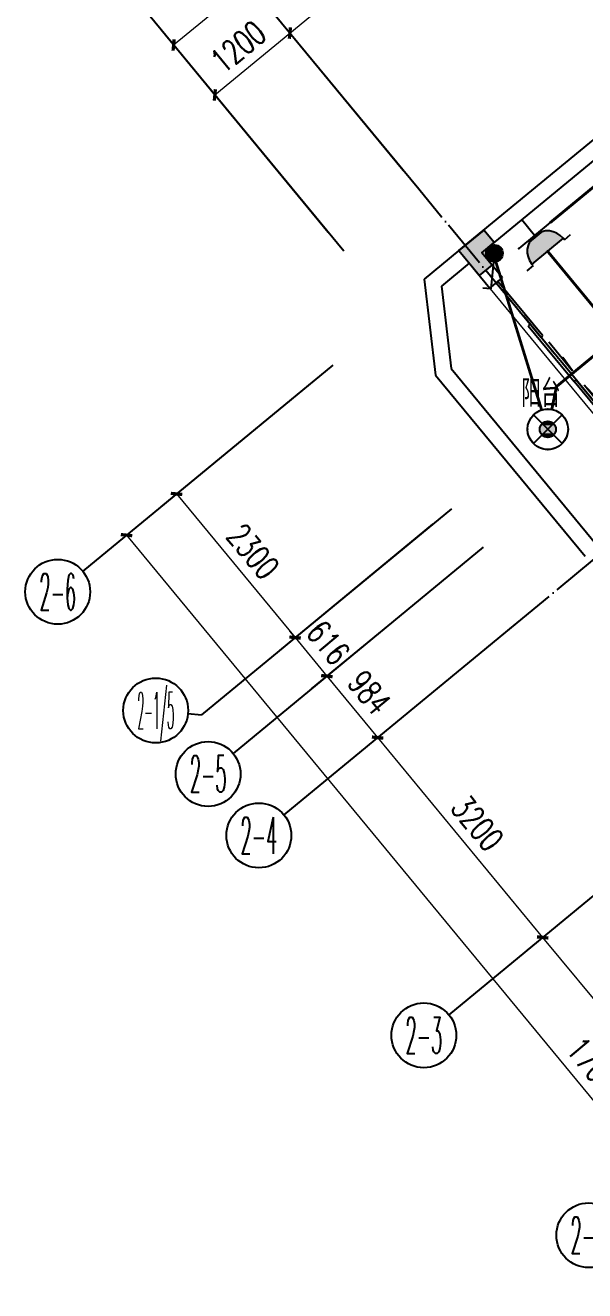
# Model space of a CAD drawing. Extents: x -7085 to 604621, y -1107727 to 606871.
# Drawn here: x 101883 to 108785, y 460304 to 475931 of the extents above; entities that cross this region are included whole.
import ezdxf
from ezdxf.enums import TextEntityAlignment as Align

# ---------------------------------------------------------------- set-up
doc = ezdxf.new("R2010")
doc.units = 0
doc.header["$LTSCALE"] = 1000
doc.header["$MEASUREMENT"] = 0
doc.linetypes.add('DOTE', pattern=[2.42, 2, -0.2, 0.02, -0.2])
for name, color, linetype in [('A-DOOR', 141, 'Continuous'), ('A-DOTE', 8, 'DOTE'), ('A-WALL-BRIC', 41, 'Continuous'), ('A-WALL-SURF', 253, 'Continuous'), ('AXIS', 3, 'Continuous'), ('AXIS_TEXT', 7, 'Continuous'), ('EQUIP-插座', 3, 'Continuous'), ('EQUIP-照明', 3, 'Continuous'), ('G_COL_墙柱_', 4, 'Continuous'), ('PUB_DIM', 3, 'Continuous'), ('PUB_TEXT', 7, 'Continuous'), ('TEL_TEXT', 7, 'Continuous'), ('WALL-PARAPET', 6, 'Continuous'), ('WIRE-插座', 5, 'Continuous'), ('WIRE-照明', 1, 'Continuous')]:
    doc.layers.add(name, color=color, linetype=linetype)
doc.layers.add('建筑底图', color=8, linetype='Continuous', lineweight=5)
doc.styles.add('_TCH_AXIS', font='COMPLEX', dxfattribs={"bigfont": 'GBCBIG'})
doc.styles.add('_TCH_DIM', font='SIMPLEX', dxfattribs={"bigfont": 'GBCBIG'})
doc.styles.add('_TCH_DIM_T3', font='SIMPLEX', dxfattribs={"width": 0.705882, "bigfont": 'GBCBIG'})
doc.styles.add('_TEL_DIM', font='SIMPLEX', dxfattribs={"width": 0.8, "height": 3.5, "bigfont": 'HZTXT'})
doc.styles.add('COMPLEX', font='COMPLEX')
doc.styles.get("Standard").update_dxf_attribs({"font": 'gbenor.shx', "bigfont": 'gbcbig.shx'})
doc.dimstyles.new('_TCH_ARCH&&100', dxfattribs={"dimtxt": 297.5, "dimasz": 100, "dimexe": 250, "dimexo": 300, "dimgap": 126.25, "dimtad": 1, "dimdec": 0, "dimzin": 0, "dimdsep": 46, "dimtxsty": '_TCH_DIM_T3', "dimblk": 'ARCHTICK', "dimcen": 0.09, "dimclrt": 7, "dimazin": 2, "dimtfac": 1, "dimtdec": 0, "dimtix": 1, "dimtmove": 2, "dimatfit": 3, "dimfxl": 0, "dimtolj": 1, "dimtzin": 0, "dimarcsym": 0})

# ---------------------------------------------------------------- blocks, each defined once
blk = doc.blocks.new('COL')
at = {"layer": 'A-WALL-SURF'}
blk.add_hatch(color=0, dxfattribs=at).paths.add_polyline_path([(-4769, -3804), (-5078, -4059), (-4823, -4367), (-4669, -4240), (-4796, -4086), (-4642, -3959)])
at = {"layer": 'G_COL_墙柱_', "color": 0}
blk.add_lwpolyline([(-4769, -3804), (-5078, -4059), (-4823, -4367), (-4669, -4240), (-4796, -4086), (-4642, -3959)], close=True, dxfattribs=at)
blk = doc.blocks.new('_AXISO')
blk.add_circle((0, 0), 0.5)
at = {"layer": 'AXIS_TEXT', "style": 'COMPLEX', "width": 1.041667}
blk.add_attdef('A', text='', height=0.56, dxfattribs=at).set_placement((-0.25, -0.28), (0.25, -0.28), align=Align.FIT)
blk = doc.blocks.new('$DorLib2D$00000138')
at = {"color": 0, "linetype": 'Continuous'}
for p, q in [((-0.2875, 0), (-0.2875, 0.1538)), ((-0.2875, 0.1538), (0, 0.1538)), ((0, 0.1538), (0, 0)), ((0.2875, 0.1538), (0, 0.1538)), ((0.2875, 0), (0.2875, 0.1538)), ((-0.5, -0.1399), (-0.5, 0)), ((-0.5, 0), (-0.2188, 0)), ((0, 0), (-0.2875, 0)), ((-0.2188, 0), (-0.2188, -0.1399)), ((0, 0), (0.2875, 0)), ((0.2188, 0), (0.2188, -0.1399)), ((0.5, 0), (0.2188, 0)), ((0.5, 0), (0.5, -0.1946)), ((0.5, -0.1399), (0.5, 0)), ((-0.2188, -0.1399), (-0.5, -0.1399)), ((0.2188, -0.1399), (0.5, -0.1399)), ((-0.1857, -0.186), (-0.037, -0.186)), ((-0.037, -0.186), (-0.1019, -0.2583)), ((-0.1019, -0.2583), (-0.1019, -0.186)), ((0.1857, -0.186), (0.037, -0.186)), ((0.037, -0.186), (0.1019, -0.2583)), ((0.1019, -0.2583), (0.1019, -0.186))]:
    blk.add_line(p, q, dxfattribs=at)
blk = doc.blocks.new('_ArchTick')
at = {"color": 0, "linetype": 'ByBlock', "const_width": 0.4}
blk.add_lwpolyline([(-0.5, -0.5), (0.5, 0.5)], dxfattribs=at)
blk = doc.blocks.new('*D1653')
at = {"layer": 'Defpoints', "color": 0}
for p in [(103971, 471735), (105435, 469961), (103506, 468370)]:
    blk.add_point(p, dxfattribs=at)
at = {"layer": 'PUB_DIM', "color": 0, "lineweight": -2}
for p, q in [((103740, 471544), (101850, 469985)), ((102043, 470144), (103506, 468370)), ((105203, 469770), (103313, 468211))]:
    blk.add_line(p, q, dxfattribs=at)
at = {"layer": 'PUB_DIM', "color": 0, "lineweight": -2, "xscale": 100, "yscale": 100, "zscale": 100}
for p, rotation in [((102043, 470144), 129.5164780570852), ((103506, 468370), 309.5164780570851)]:
    blk.add_blockref('_ArchTick', p, dxfattribs=dict(at, rotation=rotation))
at = {"layer": 'PUB_DIM', "color": 7, "insert": (102987, 469432), "char_height": 297.5, "attachment_point": 5, "rotation": 309.5165, "style": '_TCH_DIM_T3'}
blk.add_mtext('\\A1;2300', dxfattribs=at)
blk = doc.blocks.new('*D1654')
at = {"layer": 'Defpoints', "color": 0}
for p in [(105435, 469961), (105827, 469485), (103898, 467894)]:
    blk.add_point(p, dxfattribs=at)
at = {"layer": 'PUB_DIM', "color": 0, "lineweight": -2}
for p, q in [((105203, 469770), (103313, 468211)), ((105596, 469294), (103706, 467735)), ((103506, 468370), (103443, 468447)), ((103506, 468370), (103898, 467894)), ((103898, 467894), (103962, 467817))]:
    blk.add_line(p, q, dxfattribs=at)
at = {"layer": 'PUB_DIM', "color": 0, "lineweight": -2, "xscale": 100, "yscale": 100, "zscale": 100}
for p, rotation in [((103506, 468370), 309.5164780570881), ((103898, 467894), 129.5164780570882)]:
    blk.add_blockref('_ArchTick', p, dxfattribs=dict(at, rotation=rotation))
at = {"layer": 'PUB_DIM', "color": 7, "insert": (103915, 468307), "char_height": 297.5, "attachment_point": 5, "rotation": 309.5165, "style": '_TCH_DIM_T3'}
blk.add_mtext('\\A1;616', dxfattribs=at)
blk = doc.blocks.new('*D1655')
at = {"layer": 'Defpoints', "color": 0}
for p in [(105827, 469485), (106453, 468726), (104524, 467135)]:
    blk.add_point(p, dxfattribs=at)
at = {"layer": 'PUB_DIM', "color": 0, "lineweight": -2}
for p, q in [((105596, 469294), (103706, 467735)), ((106222, 468535), (104332, 466976)), ((103898, 467894), (104524, 467135))]:
    blk.add_line(p, q, dxfattribs=at)
at = {"layer": 'PUB_DIM', "color": 0, "lineweight": -2, "xscale": 100, "yscale": 100, "zscale": 100}
for p, rotation in [((103898, 467894), 129.5164780570845), ((104524, 467135), 309.5164780570845)]:
    blk.add_blockref('_ArchTick', p, dxfattribs=dict(at, rotation=rotation))
at = {"layer": 'PUB_DIM', "color": 7, "insert": (104424, 467690), "char_height": 297.5, "attachment_point": 5, "rotation": 309.5165, "style": '_TCH_DIM_T3'}
blk.add_mtext('\\A1;984', dxfattribs=at)
blk = doc.blocks.new('*D1656')
at = {"layer": 'Defpoints', "color": 0}
for p in [(106453, 468726), (108489, 466258), (106561, 464667)]:
    blk.add_point(p, dxfattribs=at)
at = {"layer": 'PUB_DIM', "color": 0, "lineweight": -2}
for p, q in [((106222, 468535), (104332, 466976)), ((104524, 467135), (106561, 464667)), ((108258, 466067), (106368, 464508))]:
    blk.add_line(p, q, dxfattribs=at)
at = {"layer": 'PUB_DIM', "color": 0, "lineweight": -2, "xscale": 100, "yscale": 100, "zscale": 100}
for p, rotation in [((104524, 467135), 129.5164780570856), ((106561, 464667), 309.5164780570856)]:
    blk.add_blockref('_ArchTick', p, dxfattribs=dict(at, rotation=rotation))
at = {"layer": 'PUB_DIM', "color": 7, "insert": (105755, 466076), "char_height": 297.5, "attachment_point": 5, "rotation": 309.5165, "style": '_TCH_DIM_T3'}
blk.add_mtext('\\A1;3200', dxfattribs=at)
blk = doc.blocks.new('*D1657')
at = {"layer": 'Defpoints', "color": 0}
for p in [(108489, 466258), (110525, 463789), (108597, 462198)]:
    blk.add_point(p, dxfattribs=at)
at = {"layer": 'PUB_DIM', "color": 0, "lineweight": -2}
for p, q in [((108258, 466067), (106368, 464508)), ((106561, 464667), (108597, 462198)), ((110294, 463598), (108404, 462039))]:
    blk.add_line(p, q, dxfattribs=at)
at = {"layer": 'PUB_DIM', "color": 0, "lineweight": -2, "xscale": 100, "yscale": 100, "zscale": 100}
for p, rotation in [((106561, 464667), 129.5164780570859), ((108597, 462198), 309.5164780570859)]:
    blk.add_blockref('_ArchTick', p, dxfattribs=dict(at, rotation=rotation))
at = {"layer": 'PUB_DIM', "color": 7, "insert": (107791, 463608), "char_height": 297.5, "attachment_point": 5, "rotation": 309.5165, "style": '_TCH_DIM_T3'}
blk.add_mtext('\\A1;3200', dxfattribs=at)
blk = doc.blocks.new('*D1661')
at = {"layer": 'Defpoints', "color": 0}
for p in [(103971, 471735), (115170, 458157), (112625, 456058)]:
    blk.add_point(p, dxfattribs=at)
at = {"layer": 'PUB_DIM', "color": 0, "lineweight": -2}
for p, q in [((103740, 471544), (101233, 469476)), ((101426, 469635), (112625, 456058)), ((114939, 457967), (112432, 455899))]:
    blk.add_line(p, q, dxfattribs=at)
at = {"layer": 'PUB_DIM', "color": 0, "lineweight": -2, "xscale": 100, "yscale": 100, "zscale": 100}
for p, rotation in [((101426, 469635), 129.5164780570852), ((112625, 456058), 309.5164780570851)]:
    blk.add_blockref('_ArchTick', p, dxfattribs=dict(at, rotation=rotation))
at = {"layer": 'PUB_DIM', "color": 7, "insert": (107237, 463021), "char_height": 297.5, "attachment_point": 5, "rotation": 309.5165, "style": '_TCH_DIM_T3'}
blk.add_mtext('\\A1;17600', dxfattribs=at)
blk = doc.blocks.new('*D1662')
at = {"layer": 'Defpoints', "color": 0}
for p in [(103442, 475835), (105032, 473906), (104107, 473143)]:
    blk.add_point(p, dxfattribs=at)
at = {"layer": 'PUB_DIM', "color": 0, "lineweight": -2}
for p, q in [((104841, 474138), (103282, 476028)), ((102516, 475071), (103442, 475835)), ((103916, 473374), (102357, 475264))]:
    blk.add_line(p, q, dxfattribs=at)
at = {"layer": 'PUB_DIM', "color": 0, "lineweight": -2, "xscale": 100, "yscale": 100, "zscale": 100}
for p, rotation in [((103442, 475835), 39.51647805708824), ((102516, 475071), 219.5164780570882)]:
    blk.add_blockref('_ArchTick', p, dxfattribs=dict(at, rotation=rotation))
at = {"layer": 'PUB_DIM', "color": 7, "insert": (102804, 475665), "char_height": 297.5, "attachment_point": 5, "rotation": 39.5165, "style": '_TCH_DIM_T3'}
blk.add_mtext('\\A1;1200', dxfattribs=at)
blk = doc.blocks.new('*D1663')
at = {"layer": 'Defpoints', "color": 0}
for p in [(106527, 478380), (108118, 476451), (105032, 473906)]:
    blk.add_point(p, dxfattribs=at)
at = {"layer": 'PUB_DIM', "color": 0, "lineweight": -2}
for p, q in [((107927, 476683), (106368, 478573)), ((103442, 475835), (106527, 478380)), ((104841, 474138), (103282, 476028))]:
    blk.add_line(p, q, dxfattribs=at)
at = {"layer": 'PUB_DIM', "color": 0, "lineweight": -2, "xscale": 100, "yscale": 100, "zscale": 100}
for p, rotation in [((106527, 478380), 39.51647805708831), ((103442, 475835), 219.5164780570883)]:
    blk.add_blockref('_ArchTick', p, dxfattribs=dict(at, rotation=rotation))
at = {"layer": 'PUB_DIM', "color": 7, "insert": (104809, 477319), "char_height": 297.5, "attachment_point": 5, "rotation": 39.5165, "style": '_TCH_DIM_T3'}
blk.add_mtext('\\A1;4000', dxfattribs=at)
blk = doc.blocks.new('*D1667')
at = {"layer": 'Defpoints', "color": 0}
for p in [(107870, 480524), (109970, 477978), (104107, 473143)]:
    blk.add_point(p, dxfattribs=at)
at = {"layer": 'PUB_DIM', "color": 0, "lineweight": -2}
for p, q in [((109779, 478210), (107711, 480717)), ((102007, 475688), (107870, 480524)), ((103916, 473374), (101848, 475881))]:
    blk.add_line(p, q, dxfattribs=at)
at = {"layer": 'PUB_DIM', "color": 0, "lineweight": -2, "xscale": 100, "yscale": 100, "zscale": 100}
for p, rotation in [((107870, 480524), 39.51647805708493), ((102007, 475688), 219.516478057085)]:
    blk.add_blockref('_ArchTick', p, dxfattribs=dict(at, rotation=rotation))
at = {"layer": 'PUB_DIM', "color": 7, "insert": (104763, 478318), "char_height": 297.5, "attachment_point": 5, "rotation": 39.5165, "style": '_TCH_DIM_T3'}
blk.add_mtext('\\A1;7600', dxfattribs=at)
blk = doc.blocks.new('$equip$00001240')
for p, q in [((-0.5, 1.05), (-0.7, 1.05)), ((-0.5, 1.05), (-0.5, 1)), ((-0.5, 1), (0.5, 1)), ((0.5, 1.05), (0.7, 1.05)), ((0.5, 1.05), (0.5, 1)), ((-0.5, 0.5), (0.5, 0.5)), ((0, 0.5), (0, 0))]:
    blk.add_line(p, q)
blk.add_arc((0, 1), 0.5, 180, 0)
for points in [[(0.433, 0.75), (-0.433, 0.75), (0.5, 1), (-0.5, 1)], [(0.25, 0.567), (-0.25, 0.567), (0.433, 0.75), (-0.433, 0.75)], [(0, 0.5), (0, 0.5), (0.25, 0.567), (-0.25, 0.567)]]:
    blk.add_solid(points)
at = {"layer": 'EQUIP-照明'}
for p in [(0, 1), (-0.5, 0.5), (0.5, 0.5), (0, 0)]:
    blk.add_point(p, dxfattribs=at)
at = {"layer": 'EQUIP-照明', "flags": 9}
blk.add_attdef('A', (0, 0), '', height=0.00002, dxfattribs=at)
blk = doc.blocks.new('$equip$00002828')
for p, q in [((0.354, 0.354), (-0.354, -0.354)), ((-0.354, 0.354), (0.354, -0.354))]:
    blk.add_line(p, q)
at = {"const_width": 0.04}
blk.add_lwpolyline([(0.5, 0, -1), (-0.5, 0, -1), (0.5, 0, 1)], format="xyb", dxfattribs=at)
for radius in [0.5, 0.2]:
    blk.add_circle((0, 0), radius)
for p in [(0, 0.5), (-0.5, 0), (0.5, 0), (0, -0.5)]:
    blk.add_point(p)
for points in [[(-0.173, 0.1), (0.173, 0.1), (-0.2, 0), (0.2, 0)], [(-0.173, -0.1), (0.173, -0.1), (-0.2, 0), (0.2, 0)], [(-0.1, 0.173), (0.1, 0.173), (-0.173, 0.1), (0.173, 0.1)], [(0, 0.2), (0, 0.2), (-0.1, 0.173), (0.1, 0.173)], [(-0.1, -0.173), (0.1, -0.173), (-0.173, -0.1), (0.173, -0.1)], [(0, -0.2), (0, -0.2), (-0.1, -0.173), (0.1, -0.173)]]:
    blk.add_solid(points)
at = {"color": 7, "style": '_TEL_DIM', "flags": 1}
for tag in ['A', 'REMARK']:
    blk.add_attdef(tag, text='', height=0.00002, dxfattribs=at).set_placement((0, 0), align=Align.MIDDLE_CENTER)
blk = doc.blocks.new('$equip$00001962')
for p, q in [((0.147, 0.356), (0.625, 0.833)), ((0.625, 0.833), (0.766, 0.692))]:
    blk.add_line(p, q)
blk.add_circle((0, 0.208), 0.208)
for p in [(0, 0.417), (-0.208, 0.208), (0, 0), (0.208, 0.208)]:
    blk.add_point(p)
for points in [[(-0.104, 0.389), (0.104, 0.389), (-0.18, 0.313), (0.18, 0.313)], [(0, 0.417), (0, 0.417), (-0.104, 0.389), (0.104, 0.389)], [(-0.18, 0.313), (0.18, 0.313), (-0.208, 0.208), (0.208, 0.208)], [(-0.18, 0.104), (0.18, 0.104), (-0.208, 0.208), (0.208, 0.208)], [(-0.104, 0.028), (0.104, 0.028), (-0.18, 0.104), (0.18, 0.104)], [(0, 0), (0, 0), (-0.104, 0.028), (0.104, 0.028)]]:
    blk.add_solid(points)
at = {"layer": 'TEL_TEXT', "style": '_TEL_DIM', "flags": 1}
blk.add_attdef('A', text='', height=0.00002, dxfattribs=at).set_placement((0, 0), align=Align.MIDDLE_CENTER)
blk = doc.blocks.new('WC')
at = {"color": 8}
for points in [[(112209, 465048.1), (105527.8, 473148.2)], [(105310.9, 472710), (105418.8, 471802.1)]]:
    blk.add_lwpolyline(points, dxfattribs=at)
at = {"layer": 'A-DOTE', "color": 8, "ltscale": 0.3}
for points in [[(116867.5, 459557.3), (105032.3, 473906.1)], [(112238.8, 473498.4), (106453, 468726.2)]]:
    blk.add_lwpolyline(points, dxfattribs=at)
at = {"layer": 'A-WALL-BRIC', "color": 8}
for p, q in [((105527.8, 473148.2), (109076.5, 476075.2)), ((105809.4, 473121.2), (109126.6, 475857.3)), ((105527.8, 473148.2), (105909.6, 472685.3)), ((106063.9, 472812.6), (105809.4, 473121.2)), ((105909.6, 472685.3), (106063.9, 472812.6))]:
    blk.add_line(p, q, dxfattribs=at)
at = {"layer": 'AXIS', "color": 8}
for p, q in [((105032.3, 473906.1), (102487.1, 476991.9)), ((104106.6, 473142.6), (101561.4, 476228.3)), ((103971.4, 471734.8), (100885.7, 469189.6)), ((105434.9, 469960.5), (102349.2, 467415.3)), ((105827, 469485.1), (102741.3, 466939.9)), ((106453, 468726.2), (103367.2, 466181)), ((102184.2, 467431.1), (102349.2, 467415.3)), ((108489.2, 466257.6), (105403.4, 463712.4))]:
    blk.add_line(p, q, dxfattribs=at)
at = {"layer": 'WALL-PARAPET', "color": 8}
for p, q in [((105527.8, 473148.2), (105099.4, 472794.8)), ((105655.1, 472993.9), (105310.9, 472710)), ((105099.4, 472794.8), (105240, 471611.2)), ((105310.9, 472710), (105431.7, 471693.1)), ((105240, 471611.2), (107083.7, 469376)), ((105431.7, 471693.1), (107238, 469503.3))]:
    blk.add_line(p, q, dxfattribs=at)
at = {"layer": 'A-DOOR', "color": 8, "xscale": 3100, "yscale": 200, "zscale": 200, "rotation": 129.5164780570793}
blk.add_blockref('$DorLib2D$00000138', (106973, 471553.2), dxfattribs=at)
at = {"layer": 'AXIS', "color": 8}
ref = blk.add_blockref('_AXISO', (100577.1, 468935.1), dxfattribs=dict(at, xscale=800, yscale=800, zscale=800))
ref.add_attrib('A', '2-6', dxfattribs={"layer": 'AXIS_TEXT', "color": 8, "height": 452.55, "style": '_TCH_AXIS', "width": 0.35}).set_placement((100350.8, 468708.8), (100803.4, 468708.8), align=Align.FIT)
ref = blk.add_blockref('_AXISO', (101786.1, 467469.4), dxfattribs=dict(at, xscale=800, yscale=800, zscale=800))
ref.add_attrib('A', '2-1/5', dxfattribs={"layer": 'AXIS_TEXT', "color": 8, "height": 452.55, "style": '_TCH_AXIS', "width": 0.216495}).set_placement((101559.8, 467243.1), (102012.3, 467243.1), align=Align.FIT)
ref = blk.add_blockref('_AXISO', (102432.7, 466685.4), dxfattribs=dict(at, xscale=800, yscale=800, zscale=800))
ref.add_attrib('A', '2-5', dxfattribs={"layer": 'AXIS_TEXT', "color": 8, "height": 452.55, "style": '_TCH_AXIS', "width": 0.35}).set_placement((102206.4, 466459.1), (102659, 466459.1), align=Align.FIT)
ref = blk.add_blockref('_AXISO', (103058.7, 465926.5), dxfattribs=dict(at, xscale=800, yscale=800, zscale=800))
ref.add_attrib('A', '2-4', dxfattribs={"layer": 'AXIS_TEXT', "color": 8, "height": 452.55, "style": '_TCH_AXIS', "width": 0.33871}).set_placement((102832.4, 465700.2), (103284.9, 465700.2), align=Align.FIT)
ref = blk.add_blockref('_AXISO', (105094.8, 463457.9), dxfattribs=dict(at, xscale=800, yscale=800, zscale=800))
ref.add_attrib('A', '2-3', dxfattribs={"layer": 'AXIS_TEXT', "color": 8, "height": 452.55, "style": '_TCH_AXIS', "width": 0.35}).set_placement((104868.5, 463231.6), (105321.1, 463231.6), align=Align.FIT)
ref = blk.add_blockref('_AXISO', (107131, 460989.2), dxfattribs=dict(at, xscale=800, yscale=800, zscale=800))
ref.add_attrib('A', '2-2', dxfattribs={"layer": 'AXIS_TEXT', "color": 8, "height": 452.55, "style": '_TCH_AXIS', "width": 0.35}).set_placement((106904.7, 460763), (107357.3, 460763), align=Align.FIT)
at = {"layer": 'WALL-PARAPET', "color": 8}
blk.add_blockref('COL', (110605.8, 477207), dxfattribs=at)
at = {"layer": 'PUB_TEXT', "color": 8, "style": '_TCH_DIM'}
blk.add_text('阳台', height=337.59, dxfattribs=at).set_placement((106296.1, 471216.5))
at = {"layer": 'PUB_DIM', "color": 8}
for p1, p2, distance, picture, middle in [((104106.6, 473142.6), (109969.5, 477978.4), 3300, '*D1667', (104763.3, 478318.4)), ((105032.3, 473906.1), (108118.1, 476451.3), 2500, '*D1663', (104809.5, 477319.5)), ((104106.6, 473142.6), (105032.3, 473906.1), 2500, '*D1662', (102803.7, 475665.1)), ((103971.4, 471734.8), (115170.3, 458157.4), -3300, '*D1661', (107237.3, 463021.3)), ((103971.4, 471734.8), (105434.9, 469960.5), -2500, '*D1653', (102986.7, 469431.9)), ((105434.9, 469960.5), (105827, 469485.1), -2500, '*D1654', (103914.5, 468307)), ((105827, 469485.1), (106453, 468726.2), -2500, '*D1655', (104423.6, 467689.9)), ((106453, 468726.2), (108489.2, 466257.6), -2500, '*D1656', (105754.6, 466076.1)), ((108489.2, 466257.6), (110525.3, 463789), -2500, '*D1657', (107790.8, 463607.5))]:
    dim = blk.add_aligned_dim(p1=p1, p2=p2, distance=distance, dimstyle='_TCH_ARCH&&100', dxfattribs=at)
    dim.commit()
    dim.dimension.update_dxf_attribs({"geometry": picture, "text_midpoint": middle})

msp = doc.modelspace()

# ---------------------------------------------------------------- linework, layer by layer
at = {"layer": 'WIRE-插座', "const_width": 35}
for points in [[(108360.2, 473494.1), (110115.5, 474941.9)], [(108326.4, 473142.2), (109120.9, 472179)]]:
    msp.add_lwpolyline(points, dxfattribs=at)
at = {"layer": 'WIRE-照明', "const_width": 35}
for points in [[(107688.5, 473012.2), (108254.8, 471180.1)], [(108436.4, 471468.6), (110240.7, 472956.8)], [(108379.7, 471186.9), (108436.4, 471468.6)]]:
    msp.add_lwpolyline(points, dxfattribs=at)

# ---------------------------------------------------------------- block references
at = {"layer": 'EQUIP-插座', "xscale": 500, "yscale": 500, "zscale": 500, "rotation": 219.516478057156}
msp.add_blockref('$equip$00001240', (108008.3, 473527.9), dxfattribs=at)
at = {"layer": 'EQUIP-照明', "xscale": 500, "yscale": 500, "zscale": 500, "rotation": 219.5164780566108}
msp.add_blockref('$equip$00001962', (107605, 473195.3), dxfattribs=at)
at = {"layer": 'EQUIP-照明', "xscale": 500, "yscale": 500, "zscale": 500}
msp.add_blockref('$equip$00002828', (108330.4, 470941.8), dxfattribs=at)
at = {"layer": '建筑底图'}
msp.add_blockref('WC', (1705.8, 0), dxfattribs=at)

doc.saveas('drawing.dxf')
